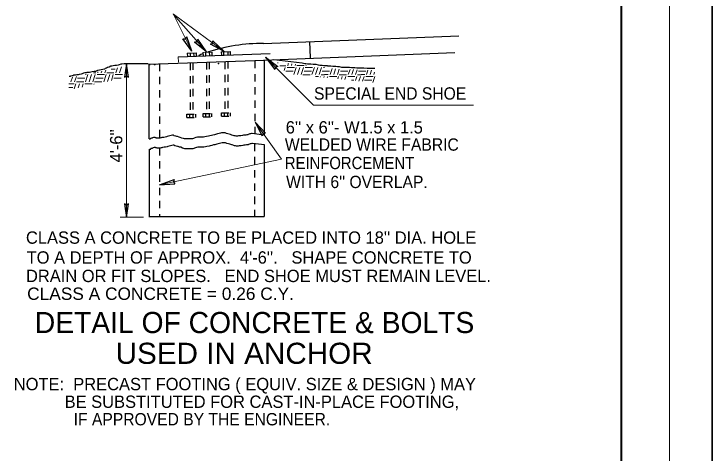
# Model space of a CAD drawing. Extents: x -13 to 934, y -9 to 295.
# Drawn here: x 861.5 to 934.2, y 141 to 186.7 of the extents above; entities that cross this region are included whole.
import ezdxf

# ---------------------------------------------------------------- set-up
doc = ezdxf.new("R2010")
doc.units = 0
doc.header["$LTSCALE"] = 0.51
doc.linetypes.add('SHORT_DASHED', pattern=[2.7, 1.5, -1.2])
for name, color, linetype, lineweight in [('1', 7, 'Continuous', 13), ('20', 7, 'Continuous', 25), ('25', 7, 'Continuous', 25)]:
    doc.layers.add(name, color=color, linetype=linetype, lineweight=lineweight)

msp = doc.modelspace()

# ---------------------------------------------------------------- linework, layer by layer
at = {"layer": '1'}
for p, q in [((929.7434, 25.5973), (929.7434, 255.6065)), ((878.0534, 186.6983), (879.9971, 182.8037)), ((878.0534, 186.6889), (881.5297, 182.7413)), ((878.0772, 186.6582), (883.3576, 182.7959)), ((881.1478, 182.6877), (882.0595, 182.7188)), ((878.5766, 182.2357), (878.6, 181.6669)), ((880.7038, 182.3682), (880.7038, 182.3214)), ((872.0783, 180.5761), (872.2497, 181.0903)), ((872.4523, 180.5761), (872.6549, 181.1761)), ((873.1848, 181.4955), (873.1848, 165.507)), ((888.9317, 181.5812), (888.9629, 181.6513)), ((889.1655, 181.3007), (889.7888, 181.3007)), ((889.6174, 180.7943), (889.7265, 181.1137)), ((889.9135, 181.1137), (890.0382, 181.1137)), ((889.9758, 181.3007), (890.0382, 181.4955)), ((890.0382, 181.5111), (890.0459, 181.5422)), ((890.0382, 181.1293), (890.6692, 181.1293)), ((890.3576, 181.3163), (890.4199, 181.5111)), ((890.6069, 180.3735), (890.8641, 181.1293)), ((890.7394, 181.3163), (890.7862, 181.4722)), ((890.9264, 181.3163), (891.6822, 181.3163)), ((890.9887, 180.3735), (891.2381, 181.1137)), ((891.3705, 180.3735), (891.6198, 181.1137)), ((891.8068, 181.1293), (892.5627, 181.1293)), ((891.8692, 181.3163), (891.8847, 181.3708)), ((892.5003, 180.3735), (892.7574, 181.1293)), ((892.8821, 180.3735), (893.1314, 181.1137)), ((893.2639, 180.3735), (893.5132, 181.1137)), ((893.7002, 181.1137), (893.8249, 181.1137)), ((868.9072, 180.3891), (868.9851, 180.3891)), ((868.9227, 179.6255), (869.1721, 180.3891)), ((869.2967, 179.6255), (869.5538, 180.3735)), ((869.6785, 179.6255), (869.9278, 180.3735)), ((869.7408, 180.5605), (869.9902, 180.5605)), ((870.1227, 180.3735), (870.2473, 180.3735)), ((870.185, 180.5605), (870.2162, 180.6618)), ((870.2473, 180.3891), (870.8784, 180.3891)), ((870.559, 180.5761), (870.6135, 180.7475)), ((870.8161, 179.6255), (871.0654, 180.3891)), ((870.9407, 180.5761), (871.0342, 180.8332)), ((871.1277, 180.5761), (871.8836, 180.5761)), ((871.2057, 179.6722), (871.4394, 180.3735)), ((871.5797, 180.9501), (872.016, 180.9501)), ((871.6108, 179.758), (871.8134, 180.3735)), ((872.016, 180.3891), (872.7718, 180.3891)), ((889.7888, 180.7397), (890.0382, 180.7397)), ((890.0382, 180.7475), (890.5446, 180.7475)), ((891.5575, 180.3579), (892.3133, 180.3579)), ((891.6822, 180.7475), (892.438, 180.7475)), ((893.4509, 180.3579), (893.8249, 180.3579)), ((893.5756, 180.7397), (893.8249, 180.7397)), ((893.8249, 180.7475), (894.3313, 180.7475)), ((893.8249, 180.3735), (894.2067, 180.3735)), ((894.3937, 180.3735), (894.6041, 181.0203)), ((894.7755, 180.3735), (894.9625, 180.9657)), ((895.1572, 180.3735), (895.3442, 180.9501)), ((895.3442, 180.3579), (896.1001, 180.3579)), ((895.4689, 180.7475), (896.2247, 180.7475)), ((896.2871, 180.3735), (896.4741, 180.9112)), ((896.6688, 180.3735), (896.8402, 180.8956)), ((897.0507, 180.3735), (897.2142, 180.88)), ((897.2377, 180.3579), (897.6117, 180.3579)), ((897.3545, 180.7397), (897.6117, 180.7397)), ((897.6117, 180.7475), (898.1103, 180.7475)), ((897.6117, 180.3735), (897.9934, 180.3735)), ((898.1727, 180.3735), (898.3285, 180.841)), ((898.5544, 180.3735), (898.7102, 180.8332)), ((898.9362, 180.3735), (899.0142, 180.6462)), ((867.4033, 179.6255), (867.567, 180.1008)), ((867.7852, 179.6255), (867.9722, 180.1865)), ((867.9722, 179.6178), (868.7279, 179.6178)), ((868.0968, 180.0073), (868.8604, 180.0073)), ((869.8655, 179.6178), (870.2473, 179.6178)), ((869.9902, 179.9917), (870.2473, 179.9917)), ((870.2473, 180.0073), (870.7537, 180.0073)), ((870.2473, 179.6255), (870.6213, 179.6255)), ((871.8836, 180.0073), (872.6472, 180.0073)), ((892.8821, 180.1709), (893.1938, 180.1709)), ((893.3652, 180.1164), (893.3886, 180.1709)), ((893.7392, 180.0774), (893.7626, 180.1632)), ((894.0976, 180.0462), (894.1443, 180.1709)), ((894.3313, 180.1709), (895.0872, 180.1709)), ((895.1962, 179.9372), (895.2819, 180.1709)), ((895.5624, 179.8982), (895.6559, 180.1709)), ((895.9287, 179.8593), (896.0377, 180.1709)), ((896.2247, 180.1709), (896.9805, 180.1709)), ((896.6221, 179.7892), (896.8558, 179.7892)), ((897.0351, 179.7502), (897.1753, 180.1709)), ((897.4013, 179.7113), (897.5415, 180.1632)), ((897.7519, 179.6801), (897.9233, 180.1709)), ((897.9857, 179.7892), (898.7414, 179.7892)), ((898.1103, 180.1709), (898.8739, 180.1709)), ((898.8583, 179.5632), (899.0609, 180.1709)), ((867.1774, 179.0489), (867.5982, 179.0489)), ((867.193, 179.4229), (867.7228, 179.4229)), ((867.7384, 178.9087), (867.9098, 179.4229)), ((868.1513, 178.9944), (868.2916, 179.4229)), ((868.5565, 179.0801), (868.6656, 179.4229)), ((868.8604, 179.4229), (869.6162, 179.4229)), ((869.7798, 179.3528), (869.8032, 179.4229)), ((874.9612, 165.5226), (872.5303, 165.5226))]:
    msp.add_line(p, q, dxfattribs=at)
at = {"layer": '1', "lineweight": 40}
msp.add_line((924.7428, 34.1655), (924.7428, 243.1064), dxfattribs=at)
at = {"layer": '1', "lineweight": 25}
for p, q in [((879.9971, 182.8045), (879.0691, 184.1151)), ((879.9971, 182.8045), (879.4571, 184.3168)), ((881.5297, 182.7422), (880.5993, 184.0535)), ((887.4513, 183.6227), (907.8032, 184.4174)), ((881.5297, 182.7422), (880.2798, 183.7536)), ((883.3584, 182.7968), (881.9364, 183.5486)), ((883.3584, 182.7968), (882.1927, 183.9032)), ((892.2354, 183.8097), (892.3289, 182.1344)), ((878.5766, 182.2357), (888.1447, 182.563)), ((879.5194, 182.6175), (880.4388, 182.6487)), ((879.5194, 182.6175), (879.535, 182.2747)), ((879.8155, 182.6097), (879.8232, 182.2669)), ((880.1739, 182.6331), (880.1895, 182.2825)), ((880.4388, 182.6487), (880.4466, 182.2981)), ((881.1478, 182.6877), (881.1557, 182.3448)), ((881.3972, 182.6954), (881.4127, 182.3526)), ((881.8102, 182.711), (881.8257, 182.3604)), ((882.0595, 182.7188), (882.0751, 182.3682)), ((883.049, 182.75), (883.9684, 182.7889)), ((883.049, 182.75), (883.0646, 182.4072)), ((883.2906, 182.7656), (883.3062, 182.4149)), ((883.7269, 182.7733), (883.7347, 182.4228)), ((883.9684, 182.7889), (883.984, 182.4383)), ((887.4513, 181.8851), (907.3824, 182.6642)), ((875.5222, 181.4722), (887.5526, 181.8929)), ((887.5137, 181.8929), (887.5137, 174.0623)), ((887.6718, 182.185), (888.952, 181.2142)), ((887.6718, 182.185), (888.6427, 180.9041)), ((875.5222, 181.4722), (875.5222, 173.7038)), ((886.5702, 175.4406), (887.6734, 174.2718)), ((886.5702, 175.4406), (887.3173, 174.0178)), ((887.5137, 173.0572), (887.5137, 165.5927)), ((875.5378, 172.613), (875.5378, 165.5927)), ((876.6295, 168.9033), (878.1434, 169.4426)), ((876.6295, 168.9033), (878.2331, 169.014)), ((875.5222, 165.5927), (887.5137, 165.5927))]:
    msp.add_line(p, q, dxfattribs=at)
at = {"layer": '1', "linetype": 'SHORT_DASHED', "lineweight": 25}
for p, q in [((883.7269, 181.7682), (883.7269, 176.4153)), ((886.5631, 181.815), (886.5631, 174.2103)), ((876.6131, 181.5111), (876.6131, 173.7584)), ((879.8232, 181.589), (879.8232, 176.2829)), ((880.1116, 181.6358), (880.1116, 176.2829)), ((881.5218, 181.6592), (881.5218, 176.353)), ((881.8023, 181.7059), (881.8023, 176.353)), ((883.4386, 181.7215), (883.4386, 176.4153)), ((879.4804, 175.9089), (879.4804, 176.2595)), ((879.4804, 176.2595), (880.3921, 176.2595)), ((879.7687, 175.9245), (879.7687, 176.2751)), ((880.1349, 175.9089), (880.1349, 176.2595)), ((880.3921, 175.9089), (880.3921, 176.2595)), ((881.1712, 175.979), (881.1712, 176.3297)), ((881.1712, 176.3297), (882.0907, 176.3297)), ((881.1712, 175.979), (882.0907, 175.979)), ((881.4595, 175.9946), (881.4595, 176.3452)), ((881.8257, 175.979), (881.8257, 176.3297)), ((882.0907, 175.979), (882.0907, 176.3297)), ((883.0957, 176.0413), (883.0957, 176.392)), ((883.0957, 176.392), (884.0074, 176.392)), ((883.0957, 176.0413), (884.0074, 176.0413)), ((883.3763, 176.0569), (883.3763, 176.4076)), ((883.7347, 176.0413), (883.7347, 176.392)), ((884.0074, 176.0413), (884.0074, 176.392)), ((879.4804, 175.9089), (880.3921, 175.9089)), ((886.5319, 173.174), (886.5319, 165.6551)), ((876.6131, 172.7299), (876.6131, 165.5927))]:
    msp.add_line(p, q, dxfattribs=at)
at = {"layer": '1', "lineweight": 25}
for points in [[(879.0691, 184.1151), (879.3223, 184.108), (879.4571, 184.3168)], [(880.2798, 183.7536), (880.5261, 183.8151), (880.5993, 184.0535)], [(881.9364, 183.5486), (882.1662, 183.6553), (882.1927, 183.9032)], [(888.5187, 181.9397), (891.4718, 181.6124), (891.7523, 181.5267), (891.877, 181.5267), (892.0484, 181.4955), (892.212, 181.4955), (892.3757, 181.4955), (892.625, 181.4487), (892.7418, 181.4487), (892.9055, 181.4487), (893.147, 181.4098), (893.3184, 181.3708), (893.56, 181.3708), (893.7236, 181.3319), (893.934, 181.3319), (894.1366, 181.3319), (894.1366, 181.2852), (894.3002, 181.2852), (894.456, 181.2852), (894.6664, 181.2462), (894.7911, 181.2462), (895.0014, 181.2462), (895.1572, 181.2072), (895.3287, 181.2072), (895.578, 181.1605), (895.7338, 181.1605), (895.9053, 181.1605), (896.1468, 181.1605), (896.3962, 181.1605), (896.6377, 181.1215), (896.8013, 181.1215), (896.9728, 181.1215), (897.1753, 181.0903), (897.4168, 181.0903), (897.5805, 181.0903), (897.7441, 181.0903), (897.9077, 181.0903), (898.2428, 181.0358), (898.4453, 181.0358), (898.609, 181.0358), (898.7337, 181.0358), (898.7726, 181.0358), (898.8583, 181.0358), (898.8895, 181.0358), (898.944, 181.0358), (898.9752, 181.0358), (899.0142, 181.0358), (899.0609, 181.0358)], [(875.4287, 181.4955), (875.3898, 181.4955), (875.3431, 181.4955), (875.3119, 181.4955), (875.2652, 181.4955), (875.2262, 181.4955), (875.1482, 181.4955), (875.0626, 181.4955), (874.9768, 181.4955), (874.8912, 181.4955), (874.8522, 181.4955), (874.7353, 181.4955), (874.6886, 181.4955), (874.6107, 181.4955), (874.5249, 181.4955), (874.486, 181.4955), (874.447, 181.4955), (874.2756, 181.4955), (874.1977, 181.4955), (874.0341, 181.4955), (873.9483, 181.4955), (873.8704, 181.4955), (873.699, 181.4955), (873.5822, 181.4955), (873.4575, 181.4955), (873.3406, 181.4955), (873.2549, 181.4955), (873.0912, 181.4955), (872.9277, 181.4955), (872.7172, 181.4487), (872.6004, 181.4487), (872.4367, 181.4098), (872.3043, 181.3708), (872.1485, 181.3319), (871.9848, 181.3319), (871.7822, 181.2852), (871.6576, 181.2462), (871.5719, 181.2462), (871.3693, 181.1605), (871.2057, 181.1215), (871.12, 181.0358), (870.9642, 181.0047), (870.8784, 180.9579), (870.7148, 180.9189), (870.5434, 180.88), (870.3876, 180.8332), (870.1772, 180.7943), (869.9746, 180.7086), (869.811, 180.7086), (869.6006, 180.6696), (869.4837, 180.6307), (869.3201, 180.5917), (869.1954, 180.5917), (869.0707, 180.5917), (868.9928, 180.5449), (868.8604, 180.5449), (868.7046, 180.5137), (868.5799, 180.4592), (868.4552, 180.4281), (868.2527, 180.3891), (868.1669, 180.3423), (868.0111, 180.3423), (867.8787, 180.3034), (867.7618, 180.3034), (867.715, 180.3034), (867.5982, 180.2644), (867.5124, 180.2644), (867.3877, 180.2177), (867.3488, 180.2177), (867.3098, 180.1788), (867.2631, 180.1788), (867.2242, 180.1788)], [(888.952, 181.2142), (888.7089, 181.1449), (888.6427, 180.9041)], [(887.4981, 174.0857), (886.2747, 174.2415), (886.1968, 174.2415), (886.1033, 174.2181), (886.0332, 174.1947), (885.9553, 174.1636), (885.854, 174.148), (885.8072, 174.1168), (885.706, 174.1168), (885.6281, 174.0857), (885.48, 174.0701), (885.3553, 174.0701), (885.2618, 174.0389), (885.0827, 174.0155), (884.9657, 173.9922), (884.8645, 173.9922), (884.7632, 173.961), (884.7087, 173.961), (884.6852, 173.961), (884.6619, 173.961), (884.6385, 173.961), (884.6152, 173.961), (884.5917, 173.961), (884.4905, 173.9922), (884.3892, 174.0155), (884.3112, 174.0389), (884.1477, 174.0857), (884.0931, 174.1168), (884.0152, 174.148), (883.8905, 174.1636), (883.7425, 174.1947), (883.5944, 174.2415), (883.5243, 174.2883), (883.4464, 174.3116), (883.3763, 174.3116), (883.3217, 174.3116), (883.2438, 174.3116), (883.0957, 174.3116), (882.9711, 174.2883), (882.8231, 174.2415), (882.675, 174.2181), (882.5503, 174.1636), (882.3556, 174.1168), (882.1842, 174.0857), (882.0361, 174.0389), (881.8569, 173.9922), (881.7323, 173.961), (881.5141, 173.922), (881.3427, 173.8908), (881.1946, 173.8675), (880.9687, 173.8675), (880.7894, 173.8675), (880.7115, 173.8675), (880.5712, 173.8675), (880.4232, 173.8208), (880.2207, 173.7662), (880.1505, 173.7194), (880.0492, 173.6961), (879.8544, 173.6961), (879.6518, 173.6961), (879.4493, 173.6961), (879.2311, 173.6961), (879.1064, 173.7194), (878.9584, 173.7662), (878.787, 173.8441), (878.6623, 173.8675), (878.5065, 173.922), (878.4286, 173.9376), (878.3117, 173.961), (878.1637, 174.0155), (878.0857, 174.0701), (877.9844, 174.0701), (877.8364, 174.0389), (877.7117, 174.0155), (877.5637, 173.961), (877.439, 173.922), (877.3611, 173.8908), (877.1975, 173.8675), (877.065, 173.8441), (876.8702, 173.8208), (876.7923, 173.7973), (876.7456, 173.7973), (876.6442, 173.7662), (876.5507, 173.7662), (876.4261, 173.7662), (876.3248, 173.7662), (876.2781, 173.7973), (876.2469, 173.7973), (876.2079, 173.7973), (876.1767, 173.8208), (876.0988, 173.8208), (876.0521, 173.8208), (876.0053, 173.8208), (875.9041, 173.7973), (875.8573, 173.7662), (875.8339, 173.7662), (875.8027, 173.7428), (875.7794, 173.7428), (875.7327, 173.7194), (875.7092, 173.7194), (875.6781, 173.7194)], [(887.6734, 174.2718), (887.4225, 174.2438), (887.3173, 174.0178)], [(875.6781, 173.7194), (875.6547, 173.6961), (875.6313, 173.6649), (875.6002, 173.6649), (875.5846, 173.6649), (875.5846, 173.6415), (875.6547, 173.6649)], [(887.5448, 173.0493), (886.3215, 173.1974), (886.2514, 173.1974), (886.1501, 173.174), (886.08, 173.1507), (886.0021, 173.1273), (885.9008, 173.0961), (885.854, 173.0727), (885.7605, 173.0727), (885.6904, 173.0493), (885.5346, 173.026), (885.4099, 173.026), (885.3086, 173.0026), (885.1294, 172.9714), (885.0125, 172.9481), (884.919, 172.9481), (884.8099, 172.9247), (884.7632, 172.9247), (884.7398, 172.9247), (884.7087, 172.9247), (884.6852, 172.9247), (884.6697, 172.9247), (884.6385, 172.9247), (884.545, 172.9481), (884.4359, 172.9714), (884.358, 173.0026), (884.1944, 173.0493), (884.1477, 173.0727), (884.0697, 173.0961), (883.9372, 173.1273), (883.797, 173.1507), (883.649, 173.1974), (883.5788, 173.2442), (883.5009, 173.2675), (883.423, 173.2675), (883.3763, 173.2675), (883.2983, 173.2675), (883.1581, 173.2675), (883.0257, 173.2442), (882.8776, 173.1974), (882.7296, 173.174), (882.6049, 173.1273), (882.4023, 173.0727), (882.2309, 173.0493), (882.0907, 173.0026), (881.9037, 172.9481), (881.779, 172.9247), (881.5608, 172.8858), (881.3972, 172.8546), (881.2413, 172.8234), (881.0154, 172.8234), (880.844, 172.8234), (880.7661, 172.8234), (880.6258, 172.8234), (880.47, 172.7767), (880.2752, 172.7299), (880.1972, 172.6753), (880.096, 172.652), (879.9012, 172.652), (879.6986, 172.652), (879.5038, 172.652), (879.2778, 172.652), (879.161, 172.6753), (879.0052, 172.7299), (878.8338, 172.8078), (878.7091, 172.8234), (878.5532, 172.8858), (878.4831, 172.8935), (878.3662, 172.9247), (878.2104, 172.9714), (878.1325, 173.026), (878.0467, 173.026), (877.8909, 173.0026), (877.7663, 172.9714), (877.6182, 172.9247), (877.4857, 172.8858), (877.4157, 172.8546), (877.2442, 172.8234), (877.1196, 172.8078), (876.9248, 172.7767), (876.8547, 172.7533), (876.7923, 172.7533), (876.6988, 172.7299), (876.5975, 172.7299), (876.4728, 172.7299), (876.3716, 172.7299), (876.3248, 172.7533), (876.2937, 172.7533), (876.2547, 172.7533), (876.2235, 172.7767), (876.1534, 172.7767), (876.0988, 172.7767), (876.0521, 172.7767), (875.9508, 172.7533), (875.9041, 172.7299), (875.8807, 172.7299), (875.8573, 172.6987), (875.8339, 172.6987), (875.7794, 172.6753), (875.756, 172.6753), (875.7327, 172.6753)], [(875.7327, 172.6753), (875.7092, 172.652), (875.6781, 172.6286), (875.6547, 172.6286), (875.6313, 172.6286), (875.6313, 172.6052), (875.7092, 172.6286)], [(878.1434, 169.4426), (878.0678, 169.201), (878.2331, 169.014)]]:
    msp.add_lwpolyline(points, dxfattribs=at)
at = {"layer": '1'}
for points in [[(909.334, 177.1859), (892.6717, 177.1859), (887.6718, 182.1858)], [(876.0567, 181.4176), (876.0521, 181.3965), (876.1783, 181.4058), (876.1822, 181.4176)], [(886.5708, 175.4414), (889.3471, 171.5533), (876.6287, 168.9042)]]:
    msp.add_lwpolyline(points, dxfattribs=at)
msp.add_circle((882.7686, 181.5216), 0.0373, dxfattribs=at)
at = {"layer": '1', "lineweight": 25}
for start, end in [(89.69864, 108.30377), (109.85021, 111.3725)]:
    msp.add_arc((887.3619, 165.3613), 18.2668, start, end, dxfattribs=at)
at = {"layer": '1'}
msp.add_arc((875.594, 181.3807), 0.03, 325.87494, 34.12506, dxfattribs=at)
at = {"layer": '20'}
for points in [[(873.3827, 180.0938), (873.1848, 181.4955), (872.9868, 180.0938), (873.1848, 180.2208)], [(872.9868, 166.9087), (873.1848, 165.507), (873.3827, 166.9087), (873.1848, 166.7817)]]:
    msp.add_lwpolyline(points, close=True, dxfattribs=at)
at = {"layer": '25', "lineweight": 35}
msp.add_lwpolyline([(564.8607, 22.2345), (934.1713, 22.2345), (934.1713, 295.4118), (564.8607, 295.4118)], close=True, dxfattribs=at)

# ---------------------------------------------------------------- texts
at = {"layer": '1'}
for s, height, width, p in [('SPECIAL END SHOE', 1.283, 0.95, (892.7177, 177.7722)), ('WELDED WIRE FABRIC', 1.283, 0.95, (889.6828, 172.4502)), ('REINFORCEMENT', 1.283, 0.9, (889.6828, 170.5299)), ("WITH 6'' OVERLAP.", 1.283, 0.95, (889.8086, 168.5578)), ('CLASS A CONCRETE = 0.26 C.Y.', 1.283, 1.05, (862.8398, 156.9167)), ('USED IN ANCHOR', 2.2, 1.05, (872.0514, 150.2515)), ('IF APPROVED BY THE ENGINEER.', 1.283, 0.95, (867.6848, 143.8458))]:
    msp.add_text(s, height=height, dxfattribs=dict(at, width=width)).set_placement(p)
for s, height, p in [("6'' x 6''- W1.5 x 1.5", 1.283, (889.7725, 174.2438)), ("CLASS A CONCRETE TO BE PLACED INTO 18'' DIA. HOLE", 1.283, (862.7159, 162.7624)), ("TO A DEPTH OF APPROX.  4'-6''.   SHAPE CONCRETE TO", 1.283, (862.7822, 160.6917)), ('DRAIN OR FIT SLOPES.   END SHOE MUST REMAIN LEVEL.', 1.283, (862.7159, 158.7703)), ('DETAIL OF CONCRETE & BOLTS', 2.2, (863.6385, 153.4573)), ('NOTE:  PRECAST FOOTING ( EQUIV. SIZE & DESIGN ) MAY ', 1.283, (861.4448, 147.5066)), (' BE SUBSTITUTED FOR CAST-IN-PLACE FOOTING, ', 1.283, (866.2667, 145.6672))]:
    msp.add_text(s, height=height, dxfattribs=at).set_placement(p)
msp.add_text("4'-6''", height=1.283, rotation=90, dxfattribs=at).set_placement((872.7521, 171.2241))

doc.saveas('drawing.dxf')
